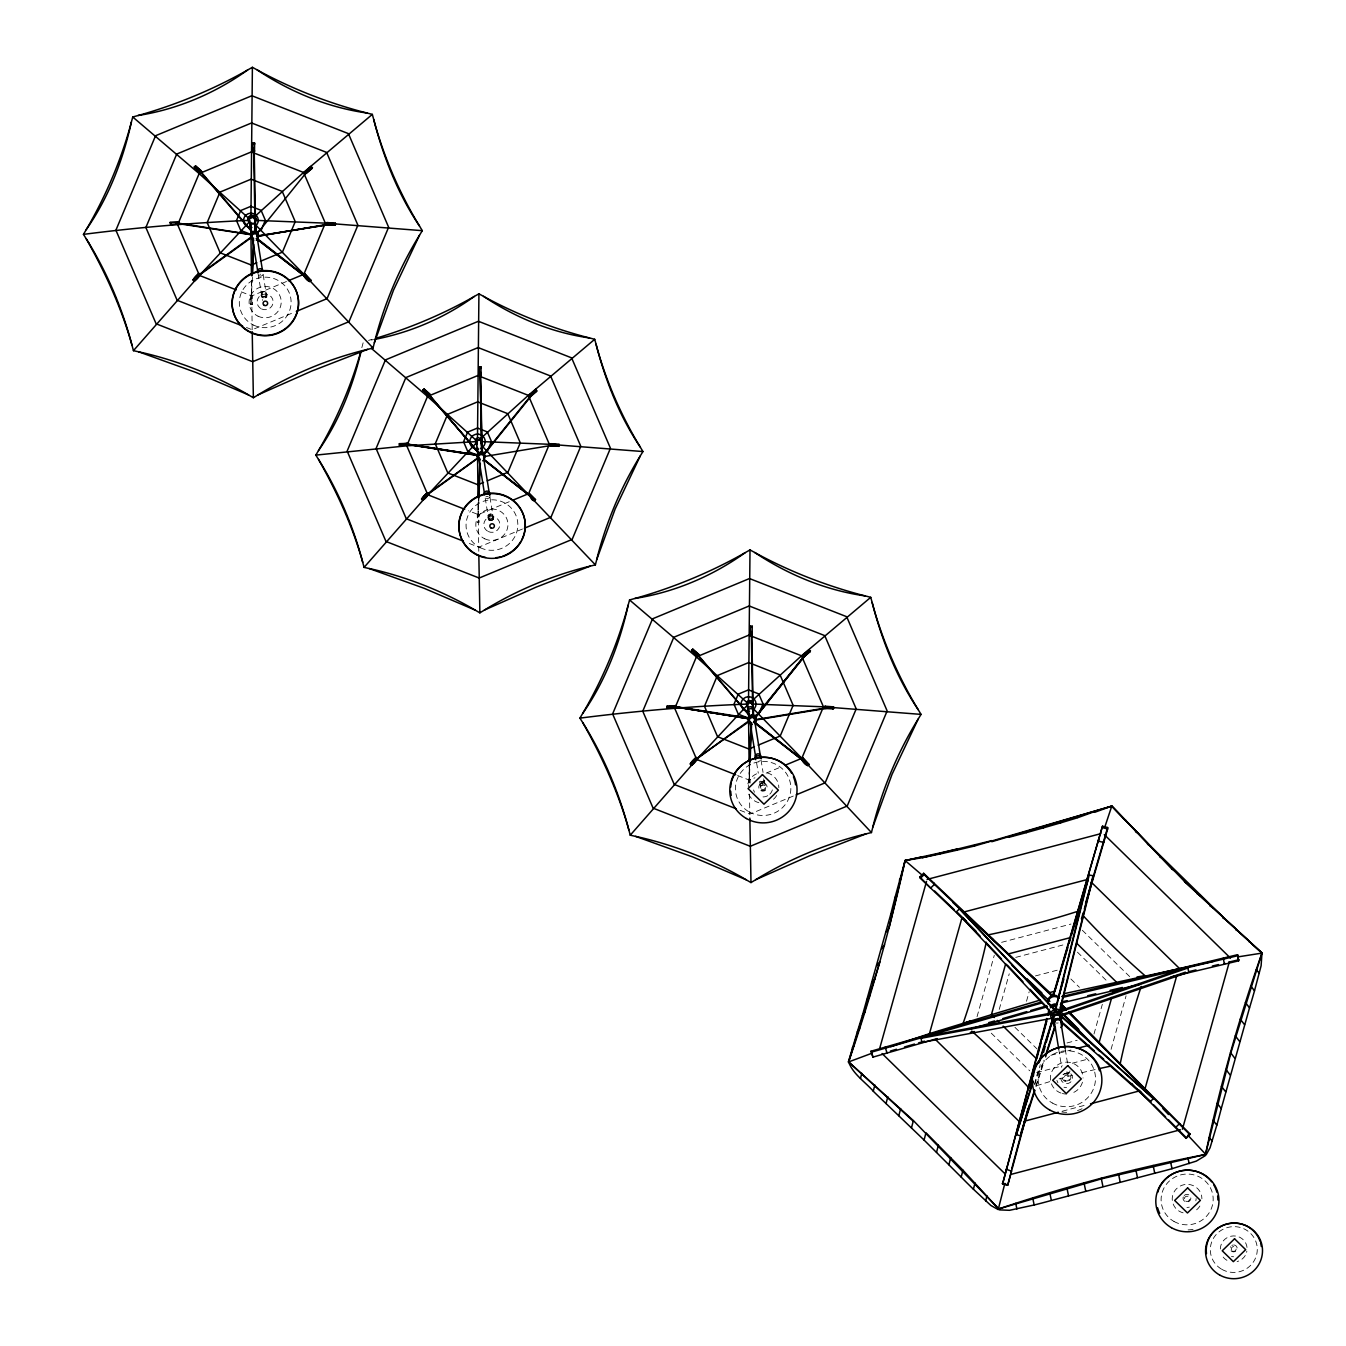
<?xml version="1.0" encoding="UTF-8"?>
<svg xmlns="http://www.w3.org/2000/svg" width="1346" height="1346" viewBox="0 0 1346 1346"><rect width="100%" height="100%" fill="white"/><g stroke="black" fill="none" stroke-linecap="round" stroke-linejoin="round"><path stroke-width="0.75" stroke-dasharray="5 3.75" d="M252.442 277.326L251.147 298.762L251.938 277.326M478.94 498.676L477.712 517.285L478.453 498.676M749.47 763.434L749.217 782.177M748.746 782.935L749.486 764.208M749.251 782.935L749.974 763.434M361.838 347.655L363.403 341.817M1034.536 1084.136L1038.876 1068.051M1034.838 1084.691L1040.256 1064.602M977.045 1016.718L994.29 955.273M999.237 1009.433L1009.248 973.781M1026.493 1001.273L1029.185 991.733M1093.995 1034.014L1102.34 1004.301M1111.073 1049.342L1126.08 995.821M250.693 295.632L252.526 295.38L252.51 304.347L250.76 304.347L250.693 295.632L252.526 295.38M250.76 304.347L250.76 295.397M252.51 304.347L250.827 304.112M478.974 514.256L477.275 514.256L477.342 522.685L479.109 522.45L479.041 514.021M748.359 779.536L750.126 779.536L748.359 779.536L748.342 786.804M1035.764 1086.138L1043.924 1060.497M1036.184 1086.441L1044.328 1060.799M286.479 281.516L251.702 295.952L238.158 290.635M246.419 327.465L252.19 329.736L294.421 312.188M509.242 501.705L478.267 514.576L468.559 510.773M522.467 529.012L478.722 547.183L467.281 542.69M737.625 775.515L749.318 780.108L754.938 777.769M766.194 773.109L781.185 766.867M740.115 810.309L749.806 814.111L794.241 795.654M368.552 340.37L371.866 339.444M1001.592 942.335L1070.962 924.063M1015.725 957.393L1064.501 944.556M1035.427 975.934L1058.949 969.743M1067.025 1042.948L1077.187 1040.273M1050.805 1055.314L1070.928 1050.015M1036.622 1072.627L1062.398 1065.83M1072.308 1063.222L1088.157 1059.05M1062.331 1111.207L1086.474 1104.847M371.143 340.016L373.616 339.613M1082.319 930.254L1131.094 977.987M1077.439 952.16L1106.967 981.066M1070.878 978.979L1079.425 987.341M1014.934 1027.318L1037.093 1048.988M991.279 1033.173L1029.707 1070.777M1065.275 1049.358L1067.58 1063.609M1058.696 1048.955L1061.674 1067.294M761.045 760.053L763.047 772.402M764.377 780.63L765.386 786.804M756.62 762.913L758.286 773.21M759.615 781.437L760.625 787.612M493.477 516.258L493.662 517.402M489.961 497.297L493.965 521.996M485.216 498.087L488.884 520.734M487.858 517.201L488.06 518.361M266.71 293.865L266.895 295.026M263.193 274.904L266.861 297.55M258.112 273.642L262.453 300.41M261.107 294.808L261.292 295.969M749.52 794.106L749.806 814.111M478.789 551.305L478.082 500.662M252.19 329.736L251.483 277.411M749.116 763.519L749.318 780.108M750.126 779.536L750.159 783.052M1036.588 1085.751A696.673 682.59 -21.1 0 1 1051.562 1081.09M1059.083 1078.886A696.673 682.59 -21.1 0 1 1074.209 1074.731M1081.814 1072.762A696.673 682.59 -21.1 0 1 1095.139 1069.548M1069.969 1070.894A4.492 4.375 -9.2 0 1 1063.02 1074.36M1070.861 1073.805A5.922 5.771 -9.2 0 1 1068.152 1083.48A5.922 5.771 -9.2 0 1 1060.934 1076.413M1066.369 1072.139A5.922 5.771 -9.2 0 1 1068.808 1072.51M1058.208 1022.926A4.492 4.391 -9.2 0 1 1056.341 1023.027M1068.421 1072.291A3.247 3.163 -9.2 0 1 1063.761 1073.519M1082.47 1082.184A16.354 15.933 -9.2 0 1 1070.844 1093.474M1066.604 1094.029A16.354 15.933 -9.2 0 1 1062.381 1093.49M1061.018 1093.087A16.354 15.933 -9.2 0 1 1050.822 1074.461A16.354 15.933 -9.2 0 1 1068.69 1062.246A16.354 15.933 -9.2 0 1 1083.042 1078.045M1063.559 1074.428A4.324 4.206 -9.2 0 1 1070.659 1075.942A4.324 4.206 -9.2 0 1 1066.183 1081.595A4.324 4.206 -9.2 0 1 1062.852 1075.303M1082.066 1108.683A33.751 32.876 -9.2 0 1 1077.137 1110.686M1066.722 1112.318A33.751 32.876 -9.2 0 1 1061.439 1111.931M1066.587 1087.551A10.061 9.792 -9.2 0 1 1063.996 1087.232M1057.922 1082.672A10.061 9.792 -9.2 0 1 1056.93 1080.316M763.973 780.057A2.406 2.356 -9.2 0 1 760.305 781.168M764.41 780.444A2.843 2.776 -9.2 0 1 760.742 782.093M764.343 780.478A2.406 2.356 -9.2 0 1 760.103 782.379M763.384 778.947A2.406 2.356 -9.2 0 1 763.838 779.368M764.764 780.899A2.843 2.776 -9.2 0 1 759.733 782.413M760.17 760.675A2.877 2.793 -9.2 0 1 758.824 761.281M772.352 789.9A9.725 9.472 -9.2 0 1 769.811 794.157M767.792 795.671A9.725 9.472 -9.2 0 1 760.423 796.63M754.534 792.239A9.725 9.472 -9.2 0 1 753.592 789.951M776.676 795.469A15.816 15.395 -9.2 0 1 770.854 801.122M758.858 802.704A15.816 15.395 -9.2 0 1 747.753 791.818M747.804 783.843A15.816 15.395 -9.2 0 1 759.043 772.924M767.22 772.907A15.816 15.395 -9.2 0 1 778.846 787.763M490.129 496.018A2.877 2.793 -9.2 0 1 485.603 498.054M488.161 496.422A2.877 2.793 -9.2 0 1 485.956 496.506M262.436 297.752A2.843 2.776 -9.2 0 1 261.932 293.697A2.843 2.776 -9.2 0 1 266.121 293.546A2.843 2.776 -9.2 0 1 265.902 297.617M263.278 297.92A2.406 2.356 -9.2 0 1 262.167 294.37A2.406 2.356 -9.2 0 1 265.986 294.219A2.406 2.356 -9.2 0 1 265.128 297.853M263.193 274.332A2.877 2.793 -9.2 0 1 257.894 274.55M260.67 274.248A2.877 2.793 -9.2 0 1 259.929 274.281M1184.194 1195.5A3.92 3.819 -9.2 0 1 1190.638 1196.897A3.92 3.819 -9.2 0 1 1186.583 1202.012A3.92 3.819 -9.2 0 1 1183.555 1196.308M1196.123 1198.512A9.136 8.9 -9.2 0 1 1195.803 1200.817M1189.309 1207.126A9.136 8.9 -9.2 0 1 1186.936 1207.429M1193.044 1229.335A30.655 29.848 -9.2 0 1 1187.071 1229.924M1199.858 1206.05A14.856 14.47 -9.2 0 1 1194.39 1211.35M1183.117 1212.83A14.856 14.47 -9.2 0 1 1172.45 1196.358A14.856 14.47 -9.2 0 1 1188.434 1184.413A14.856 14.47 -9.2 0 1 1201.894 1198.798M1220.334 1249.021A13.393 13.039 -9.2 0 1 1235.544 1236.032A13.393 13.039 -9.2 0 1 1246.632 1252.335M1245.269 1255.482A13.393 13.039 -9.2 0 1 1237.109 1261.589M1226.946 1260.31A13.393 13.039 -9.2 0 1 1222.084 1255.532M1233.643 1244.966A3.533 3.449 -9.2 0 1 1237.109 1249.004A3.533 3.449 -9.2 0 1 1232.398 1251.662A3.533 3.449 -9.2 0 1 1230.564 1246.699M1231.876 1245.437A3.533 3.449 -9.2 0 1 1232.734 1245.084M1233.626 1256.743A8.227 8.026 -9.2 0 1 1231.489 1256.474M1065.191 1080.586A2.978 2.911 -9.2 0 0 1069.683 1078.062A2.978 2.911 -9.2 0 0 1065.224 1075.555A2.978 2.911 -9.2 0 0 1065.191 1080.586M1052.32 1103.013A28.687 27.946 -9.2 0 0 1095.476 1078.684A28.687 27.946 -9.2 0 0 1052.622 1054.574A28.687 27.946 -9.2 0 0 1052.32 1103.013M761.6 789.126A2.406 2.356 -9.2 0 0 765.403 787.427A2.406 2.356 -9.2 0 0 762.004 785.088A2.406 2.356 -9.2 0 0 761.6 789.126M749.133 811.89A27.744 27.021 -9.2 0 0 790.859 788.386A27.744 27.021 -9.2 0 0 749.419 765.066A27.744 27.021 -9.2 0 0 749.133 811.89M760.81 790.657A4.173 4.072 -9.2 0 0 767.102 787.124A4.173 4.072 -9.2 0 0 760.86 783.608A4.173 4.072 -9.2 0 0 760.81 790.657M761.584 790.22A2.877 2.81 -9.2 0 0 765.908 787.78A2.877 2.81 -9.2 0 0 761.6 785.357A2.877 2.81 -9.2 0 0 761.584 790.22M489.221 518.412A2.406 2.356 -9.2 0 0 493.023 516.713A2.406 2.356 -9.2 0 0 489.641 514.357A2.406 2.356 -9.2 0 0 489.221 518.412M489.019 518.984A2.843 2.776 -9.2 0 0 493.494 516.982A2.843 2.776 -9.2 0 0 489.507 514.206A2.843 2.776 -9.2 0 0 489.019 518.984M489.204 520.145A2.843 2.776 -9.2 0 0 493.679 518.126A2.843 2.776 -9.2 0 0 489.692 515.367A2.843 2.776 -9.2 0 0 489.204 520.145M489.49 520.027A2.406 2.356 -9.2 0 0 493.292 518.328A2.406 2.356 -9.2 0 0 489.91 515.972A2.406 2.356 -9.2 0 0 489.49 520.027M480.455 547.788A25.927 25.254 -9.2 0 0 517.789 523.224A25.927 25.254 -9.2 0 0 477.578 504.144A25.927 25.254 -9.2 0 0 480.455 547.788M484.762 538.821A16.068 15.647 -9.2 0 0 507.913 523.594A16.068 15.647 -9.2 0 0 482.978 511.749A16.068 15.647 -9.2 0 0 484.762 538.821M488.295 531.569A8.042 7.824 -9.2 0 0 499.871 523.964A8.042 7.824 -9.2 0 0 487.403 518.042A8.042 7.824 -9.2 0 0 488.295 531.569M253.721 325.16A25.927 25.254 -9.2 0 0 291.056 300.612A25.927 25.254 -9.2 0 0 250.844 281.516A25.927 25.254 -9.2 0 0 253.721 325.16M261.561 308.957A8.042 7.824 -9.2 0 0 273.137 301.336A8.042 7.824 -9.2 0 0 260.67 295.43A8.042 7.824 -9.2 0 0 261.561 308.957M258.028 316.192A16.068 15.647 -9.2 0 0 281.179 300.966A16.068 15.647 -9.2 0 0 256.245 289.138A16.068 15.647 -9.2 0 0 258.028 316.192M262.47 296.019A2.406 2.356 -9.2 0 0 266.272 294.32A2.406 2.356 -9.2 0 0 262.874 291.964A2.406 2.356 -9.2 0 0 262.47 296.019M262.251 296.608A2.843 2.776 -9.2 0 0 266.744 294.589A2.843 2.776 -9.2 0 0 262.739 291.813A2.843 2.776 -9.2 0 0 262.251 296.608M1185.675 1201.103A2.709 2.642 -9.2 0 0 1189.746 1198.815A2.709 2.642 -9.2 0 0 1185.708 1196.544A2.709 2.642 -9.2 0 0 1185.675 1201.103M1173.998 1221.461A26.062 25.372 -9.2 0 0 1213.183 1199.387A26.062 25.372 -9.2 0 0 1174.25 1177.481A26.062 25.372 -9.2 0 0 1173.998 1221.461M1232.482 1251.04A2.44 2.372 -9.2 0 0 1236.15 1248.97A2.44 2.372 -9.2 0 0 1232.499 1246.901A2.44 2.372 -9.2 0 0 1232.482 1251.04M1221.949 1269.396A23.505 22.882 -9.2 0 0 1257.282 1249.475A23.505 22.882 -9.2 0 0 1222.185 1229.722A23.505 22.882 -9.2 0 0 1221.949 1269.396"/><path stroke-width="1.5" d="M170 222.494L170.723 224.614L178.867 223.924L178.867 222.208L170 222.494L178.867 222.208M170.723 224.614L170.74 222.898M175.586 223.217L251.887 234.86M178.143 221.804L178.867 223.924M326.405 224.664L327.011 222.544L335.373 223.184L335.356 224.9L326.405 224.664L335.356 224.9M326.994 224.244L327.011 222.544M329.131 223.756L329.736 224.429L257.271 235.937M334.75 225.32L335.373 223.184M399.375 445.307L399.375 443.658L407.939 443.389L407.939 445.038L399.375 445.307L405.264 444.803M400.082 445.694L399.375 443.658M407.232 442.985L407.939 445.038M477.88 455.772L478.436 455.116L404.759 443.877L477.88 455.301M484.224 457.287L483.618 456.647L553.593 445.055M550.363 445.745L550.951 443.692L559.027 444.331L559.011 445.98L550.363 445.745L559.011 445.98M550.951 445.358L550.951 443.692M558.439 446.384L559.027 444.331M667.044 707.878L667.061 706.162L675.995 705.876L675.978 707.592L667.044 707.878L673.202 707.357M667.784 708.299L667.061 706.162M675.255 705.455L675.978 707.592M754.904 720.194L827.874 708.114M755.527 720.379L755.527 719.874A3.5 3.415 -9.2 0 0 755.594 718.209M824.509 708.349L825.115 706.213L833.527 706.869L833.527 708.585L824.509 708.349L833.527 708.585M825.115 707.929L825.115 706.213M832.922 709.005L833.527 706.869M88.987 243.222A370.167 324.638 -88.9 0 1 130.68 340.252L133.439 350.667L143.921 352.989A370.167 349.842 41.5 0 1 243.996 392.275L253.368 397.743L262.672 392.073A370.167 354.621 -32.9 0 1 362.495 350.599L373.027 348.042L375.669 337.577A370.167 336.18 87.4 0 1 416.772 239.655L422.308 230.671L416.722 221.434A370.167 305.29 47.5 0 1 375.029 124.404L372.337 114.376L361.788 111.684A370.167 280.086 13.5 0 1 261.713 72.398L252.392 67.3L250.911 218.389M360.812 351.542A357.363 283.602 -52.3 0 1 321.105 446.098L315.839 455.116L321.156 463.68A357.363 313.416 -88.9 0 1 361.418 557.345L364.076 567.389L374.188 569.644A357.363 337.745 41.5 0 1 470.814 607.568L479.866 612.851L488.834 607.366A357.363 342.372 -32.9 0 1 585.224 567.339L595.386 564.866L597.927 554.754A357.363 324.554 87.4 0 1 637.617 460.214L642.951 451.549L637.567 442.632A357.363 294.74 47.5 0 1 597.321 348.967L594.713 339.293L584.534 336.668A357.363 270.395 13.5 0 1 487.925 298.745L478.924 293.832L477.494 437.753M750.008 549.925L740.586 555.259A372.64 277.141 -19.1 0 1 640.09 597.001L629.558 599.963L626.832 610.108A372.64 295.716 -52.3 0 1 585.46 708.703L579.941 718.125L585.51 727.042A372.64 326.809 -88.9 0 1 627.472 824.711L630.248 835.193L640.797 837.532A372.64 352.181 41.5 0 1 741.545 877.07L750.984 882.589L760.339 876.869A372.64 356.993 -32.9 0 1 860.851 835.126L871.451 832.551L874.092 822.019A372.64 338.418 87.4 0 1 915.482 723.425L921.051 714.39L915.431 705.102A372.64 307.342 47.5 0 1 873.47 607.416L870.744 597.321L860.128 594.596A372.64 281.953 13.5 0 1 759.396 555.057L750.008 549.925L748.511 702.023M254.596 143.046L254.512 151.475L252.745 151.492L252.846 143.063L254.596 143.046L254.663 144.106L252.913 144.123L252.846 143.063M481.06 366.953L480.959 375.097L479.26 375.097L479.361 366.97L481.06 366.953L481.111 367.98L479.412 367.98L479.361 366.97M479.26 375.097L479.412 367.98M752.229 626.193L752.128 634.673L750.361 634.673L750.462 626.193L752.229 626.193L752.296 627.253L750.53 627.253L750.462 626.193M252.039 276.014L253.502 238.04M252.627 273.945L253.755 244.232M478.419 497.953L479.815 462.788M478.907 497.953L480.337 463.529M749.537 761.365L751.034 723.879M749.571 762.122L751.135 722.566M750.075 762.122L751.64 722.566M253.671 148.397L255.151 232.774M480.118 372.506L482.07 453.568L480.64 372.119M481.582 453.568L480.152 372.119M751.287 631.56L752.818 716.106M1034.923 1090.395L1020.504 1135.772L1016.348 1134.695L1032.87 1081.124M871.468 1053.413L848.35 1062.028L857.503 1031.238A271.084 19.164 -71.6 0 1 862.382 1015.523L890.631 914.775A271.084 22.764 -75.2 0 1 894.804 898.304L905.101 860.531L922.414 857.671L991.935 840.594M939.794 854.037L939.945 852.977L957.326 848.973L957.157 850.117A271.084 14.52 -13 0 1 940.501 853.869L922.414 857.671M957.157 850.117L974.487 846.011L974.655 844.817M974.487 846.011L1111.779 806.103L1138.901 834.015A271.084 12.164 45.8 0 1 1150.729 846.281L1225.853 919.806A271.084 8.968 42.2 0 1 1238.051 931.045L1262.094 953.086L1238.32 956.821M991.766 841.721L1111.779 806.103L1172.282 869.348M1009.029 837.262L1026.241 832.652L1026.426 831.424M1026.241 832.652L1043.419 827.857L1043.587 826.663M1043.419 827.857L1060.547 822.894L1060.715 821.75M1060.547 822.894A271.084 14.133 -16.7 0 0 1076.935 817.947L1077.776 816.686M1077.624 817.729L1094.803 811.503M1094.685 812.311L1111.779 806.103L1184.732 881.664L1261.959 953.086C1238.64 1019.275 1219.611 1086.996 1205.242 1155.692L1196.325 1161.11L1171.306 1168.9A271.084 106.233 -13.3 0 1 1154.75 1173.241L1051.361 1200.464A271.084 105.846 -17.3 0 1 1034.872 1204.821L1009.517 1210.306L999.439 1209.886L962.962 1170.179L925.964 1132.76L924.079 1140.079L961.179 1177.077A271.084 79.549 49.6 0 0 972.906 1188.754L990.892 1205.478L998.21 1209.566L1004.856 1183.37M131.37 122.133C122.957 160.224 108.656 197.492 86.245 229.611M628.178 605.128C619.715 643.472 605.296 681.009 582.751 713.33M886.24 931.785L889.033 928.05L905.101 860.531L939.945 852.977M922.532 856.864L905.101 860.531C890.143 928.673 871.198 995.922 848.603 1061.927C852.994 1074.209 865.444 1082.083 873.773 1091.741A271.084 82.745 45.9 0 0 886.055 1103.569L924.079 1140.079M877.121 965.486L879.948 961.683L848.603 1061.927L913.379 1120.579L998.782 1208.893L1101.365 1178.877L1205.461 1154.464L1230.816 1053.026L1261.959 953.086L1184.463 881.495L1187.895 883.649M1029.572 1086.39L1030.464 1082.756M1261.959 953.086L1261.118 965.738L1254.304 991.531A271.084 72.549 -75.7 0 1 1249.525 1007.851L1221.259 1108.599A271.084 68.949 -79.5 0 1 1217.02 1124.482L1210.054 1147.768L1206.151 1154.818L1187.828 1135.183M360.896 352.181C352.501 386.992 339.142 421.062 318.514 450.523M1054.961 1011.014L1088.275 877.054M1089.301 874.664L1055.483 1010.644L1059.639 1011.721L1093.457 875.741L1088.779 875.035M1060.126 1008.019L1092.935 876.111M1175.866 1127.208L1179.651 1123.54M1131.599 1083.496L1186.078 1138.346L1190.032 1133.988L1069.38 1012.529M1186.078 1138.346L1190.032 1133.988M860.498 1078.398L861.793 1073.351M873.251 1091.219L874.866 1084.943M886.055 1103.569L887.822 1096.67M898.808 1115.733L900.659 1108.549M911.494 1127.881L913.379 1120.579M936.53 1152.395L938.414 1145.093M948.896 1164.761L950.747 1157.56M961.179 1177.077L962.962 1170.179M973.41 1189.241L975.026 1182.949M985.659 1200.901L986.971 1195.854M1223.312 958.1L1224.372 964.224L1224.658 963.113M1171.188 976.893L1238.64 960.842L1237.58 954.701L1061.725 996.578M1238.64 960.842L1237.58 954.701M1029.976 1084.741L1031.524 1078.802M1034.132 1068.909L1035.68 1062.987M1040.946 1043.116L1036.723 1059.016L1003.107 1026.123M1042.006 1039.146L1046.751 1021.244M252.392 67.3L243.054 72.6A370.167 275.307 -19.1 0 1 143.214 114.073L132.749 117.001L130.04 127.079A370.167 293.748 -52.3 0 1 88.937 225.018L83.469 234.372L88.987 243.222M1029.404 1104.797L1007.683 1185.321L1002.568 1183.992L1046.767 1018.485M1047.861 1014.463L1048.938 1010.442M1002.568 1183.992L1047.053 1019.057M1048.147 1015.035L1049.224 1011.014M1007.683 1185.321L1011.519 1171.121L1006.101 1169.237M1011.771 1168.564L1028.041 1108.263M1043.503 1052.538L1045.135 1046.515M1046.212 1042.494L1052.723 1018.367M879.645 1048.568L926.536 881.411M890.716 1046.683L929.463 1033.644L961.885 918.073M1005.714 963.702L991.413 1014.682L929.463 1033.644M1106.244 1049.93L1099.093 1042.595L1111.746 997.504M1112.839 993.584L1113.95 989.663M1153.169 1098.319L1144.823 1089.486L1176.69 975.917M1182.411 1129.244L1229.302 962.087M1053.38 994.475L1102.492 826.192L1107.623 827.521L1107.657 828.985L1084.354 908.819M1053.413 995.922L1102.492 826.192M1085.499 903.334L1107.623 827.521M1058.545 997.251L1063.828 979.165M1081.427 918.864L1083.177 912.824M1067.866 947.433L1054.877 991.194L1049.661 992.574L952.934 902.56M1069.061 943.445L1070.827 937.489L1008.457 953.91M1071.433 935.47L1078.651 911.377M1079.862 907.372L1084.068 893.307M1086.474 885.281L1088.291 879.258L963.551 912.1M1038.506 1063.357L1052.925 1017.997M1016.348 1134.695L1033.274 1081.427M1039.549 1061.691L1053.346 1018.299M1020.722 1133.483L1034.519 1090.092M1046.431 1052.606L1054.574 1026.964M1045.59 1056.862L1054.978 1027.267M374.373 342.708L393.469 290.231L419.498 235.247M596.682 559.717L615.122 509.057L640.242 455.958M872.797 827.184L892.028 774.354L918.224 719M1076.615 917.854L1078.853 910.973A696.673 552.23 -13.1 0 1 987.914 934.932L993.466 939.76M1104.713 827.353L1111.779 806.103M304.886 172.221L311.263 166.315L312.087 168.401L306.114 173.432L304.886 172.221L311.263 166.315M306.114 173.432L312.508 167.527M529.601 395.118L535.758 389.415L536.549 391.434L530.795 396.279L529.601 395.118L535.758 389.415M530.795 396.279L536.953 390.592M802.839 655.552L809.266 649.613L810.107 651.7L804.084 656.764L802.839 655.552L809.266 649.613M804.084 656.764L810.511 650.825M197.088 276.132L251.904 236.526M197.441 276.485L252.257 236.879M425.521 495.446L478.082 457.775M425.858 495.782L478.789 457.539M694.687 760.507L749.52 720.295M899.38 880.065L901.349 877.441M894.972 897.597L897.412 894.316M890.631 914.775L893.307 911.192M881.748 948.661L884.574 944.875M872.326 982.244L875.152 978.458M867.396 998.951L870.189 995.216M862.382 1015.523L865.041 1011.94M857.301 1031.911L859.724 1028.63M852.287 1047.928L854.256 1045.304M256.884 233.918L307.881 170.673M483.264 454.696L532.494 393.621M483.601 455.015L532.831 393.957M754.534 717.67L805.867 653.988L755.342 717.788M754.887 718.007L806.22 654.341M133.439 350.667L199.444 275.425L249.464 221.838M364.076 567.389L427.792 494.773L477.494 441.623M630.248 835.193L696.69 759.447L747.064 705.489M192.865 279.867L198.619 273.49L200.386 274.651C193.656 285.1 189.231 280.725 199.158 273.44M194.093 281.078L200.386 274.651M421.449 499.046L427.002 492.888L428.718 494.016C422.223 504.094 417.933 499.888 427.523 492.855M422.627 500.224L428.718 494.016M690.077 763.922L695.865 757.512L697.649 758.673C690.885 769.189 686.41 764.797 696.404 757.462M691.306 765.134L695.949 760.002M255.286 216.083L303.557 172.456L372.337 114.376M480.303 438.846L528.322 395.354L594.713 339.293M749.991 702.595L801.509 655.788L870.744 597.321M194.329 167.039L195.574 165.827L201.261 170.824L200.554 172.911L194.329 167.039L200.554 172.911M194.867 167.897L195.574 165.827M198.872 170.151L253.082 233.161M200.016 172.036L201.261 170.824M303.473 275.19L305.121 274.012L311.027 280.355C307.544 285.689 297.012 264.455 309.782 281.583M303.876 275.223L305.121 274.012M256.161 238.579L306.097 277.343L305.996 276.401M309.378 281.533L311.027 280.355M422.863 390.104L424.074 388.944L429.559 393.772L428.869 395.774L422.863 390.104L428.869 395.774M423.384 390.946L424.074 388.944M427.254 393.133L479.58 453.955L427.591 392.796M428.348 394.95L429.559 393.772M528.238 494.52C529.247 490.095 530.93 504.313 535.523 499.517L529.432 493.359M530.677 495.715L530.761 496.607L484.072 459.524M533.941 500.645L535.523 499.517M691.558 650.337L692.803 649.109L698.54 654.139L697.817 656.242L691.558 650.337L697.817 656.242M692.096 651.212L692.803 649.109M696.118 653.483L750.698 716.896L696.488 653.13M697.278 655.367L698.54 654.139M801.425 759.194L803.091 758.034L809.03 764.41C805.531 769.777 794.914 748.393 807.768 765.638M801.829 759.245L803.091 758.034M803.966 760.44L804.067 761.382L753.71 721.406M807.364 765.588L809.03 764.41M975.917 931.096L920.361 878.299L919.856 876.969L923.642 873.302L1051.663 994.963M920.361 878.299L924.13 874.631L923.642 873.302M959.479 908.853L956.417 911.831L1052.101 1013.706L1055.163 1010.728L959.479 908.853L1056.004 1010.745M1061.304 1015.793L1153.387 1098.605L1150.325 1101.583L1060.951 1022.085M247.63 69.992C215.276 93.211 177.487 109.329 138.083 115.504M474.33 296.423C444.937 317.622 410.833 332.378 375.265 339.293M745.213 552.651C712.64 576.021 674.582 592.24 634.925 598.465M694.317 760.17L749.486 721.237M478.924 293.832L469.889 298.947A357.363 265.785 -19.1 0 1 375.534 338.384M258.112 394.849L311.7 371.092L367.66 349.354M484.425 610.058L536.179 587.125L590.204 566.128M755.745 879.678L809.72 855.753L866.05 833.864M256.06 232.336L261.158 230.233L265.347 220.239L261.09 210.329L250.878 206.325L240.698 210.548L236.492 220.542L240.749 230.452L250.962 234.456L251.45 275.358M256.817 262.773L251.332 265.061L220.155 252.812L207.183 222.595L219.987 192.108L251.079 179.186L282.239 191.418L295.228 221.636L282.424 252.139L260.468 261.259M288.414 280.708L303.86 274.298L325.328 223.133L303.557 172.456L251.281 151.93L199.141 173.6L177.655 224.748L199.444 275.425L236.223 289.878M296.339 311.397L327.061 298.627L357.901 225.186L326.624 152.418L251.584 122.957L176.713 154.067L145.873 227.508L177.134 300.276L242.566 325.951M482.457 453.165L487.37 451.129L491.425 441.471L487.319 431.915L477.46 428.045L467.617 432.133L463.579 441.774L467.685 451.331L477.544 455.217L478.032 496.674M483.517 482.406L477.897 484.745L447.797 472.934L435.263 443.759L447.629 414.316L477.645 401.848L507.745 413.659L520.279 442.834L507.913 472.278L487.269 480.859M513.112 500.106L528.608 493.662L549.336 444.281L528.322 395.354L477.847 375.534L427.506 396.447L406.778 445.829L427.792 494.773L464.673 509.242M524.368 528.221L551.002 517.167L580.782 446.249L550.598 376.005L478.133 347.571L405.853 377.587L376.089 448.487L406.273 518.748L463.478 541.193M753.693 716.072L758.824 713.952L763.047 703.891L758.757 693.913L748.477 689.875L738.231 694.149L734.007 704.21L738.281 714.171L748.561 718.209L749.083 761.449M754.45 746.71L748.931 749.015L717.553 736.699L704.48 706.263L717.368 675.557L748.679 662.569L780.057 674.884L793.13 705.304L780.226 736.01L758.135 745.179M784.937 765.319L801.812 758.303L823.432 706.818L801.509 655.788L748.881 635.127L696.387 656.932L674.767 708.433L695.882 757.562L697.649 758.673M796.176 794.847L825.165 782.8L856.207 708.871L824.745 635.615L749.184 605.969L673.808 637.264L642.765 711.21L674.245 784.449L736.245 808.795M970.735 1020.773L963.063 1023.532A696.673 590.457 -54.6 0 0 986.265 942.368M1060.328 1010.678L1186.28 967.454L1187.778 968.06L1188.871 972.115L1060.968 1016.011L1059.874 1011.956L1058.36 1011.351M1059.874 1011.956L1187.778 968.06M1061.422 1014.733L1185.389 972.182M998.782 1208.893C1066.369 1186.196 1135.452 1167.975 1205.461 1154.464M1040.408 1000.011L991.413 1014.682L994.341 1017.542M937.203 1038.574L872.931 1057.132L870.963 1051.243L1041.484 1002.013M870.963 1051.243L871.585 1052.135L1042.107 1002.888M890.48 1051.007L896.486 1049.274M904.512 1046.952L914.54 1044.059M918.544 1042.898L924.551 1041.165M988.704 1022.64L994.711 1020.907M1002.736 1018.586L1026.796 1011.637M1030.8 1010.476L1046.835 1005.849M971.274 1028.731L1047.457 1006.741M927.108 879.409L1100.776 833.679M1076.968 1048.433L1089.032 1045.253M1024.121 1121.285L1058.309 1112.267M1090.496 1103.804L1138.783 1091.084M1010.779 1174.452L1180.392 1129.782M1063.475 997.218L1237.294 955.828M1063.071 1001.575L1067.159 1000.6M1087.618 995.737L1095.795 993.785M1110.113 990.37L1122.396 987.459M1189.881 971.391L1196.022 969.928M1212.393 966.024L1218.517 964.56M1228.73 962.138L1238.926 959.715M1060.732 1003.191L1140.499 984.195M1064.619 993.55L1213.957 961.229M922.128 1037.009L1051.176 1013.084M970.331 1032.332L974.437 1031.558M257.271 236.425L329.736 223.941M329.736 224.429L257.894 236.122A3.483 3.382 -9.2 0 0 253.082 231.966M827.874 707.609L754.904 719.706M1137.017 976.977L1144.941 975.648A696.673 579.184 28.1 0 1 1084.035 916.626M83.469 234.372C138.335 227.339 193.605 222.679 248.859 220.408M315.839 455.116L406.778 445.829L475.508 441.656M579.941 718.125C635.867 711.025 692.197 706.112 748.527 704.042M400.082 444.045L407.939 443.389M667.801 706.566L675.995 705.876M255.05 220.34L325.328 223.133L422.308 230.671M481.481 441.589L549.336 444.281L642.951 451.549M752.666 704.008L823.432 706.818L921.051 714.39M479.21 374.087L480.909 374.07L480.959 375.097M326.405 222.948L334.767 223.604M550.379 444.096L558.439 444.735M824.509 706.616L832.922 707.273M366.97 113.014C327.684 107.495 290.063 91.848 257.153 69.891M589.531 337.947C551.608 332.63 515.282 317.521 483.517 296.339M865.343 595.942C825.805 590.389 787.915 574.641 754.786 552.533M175.586 222.729L251.332 234.557M405.297 443.709L478.436 455.116M405.297 444.18L478.419 455.587M673.236 706.213L749.486 718.108M673.236 706.7L749.486 718.613M1102.542 827.655L1107.657 828.985M1002.282 1183.437L1007.397 1184.766M138.773 351.844L195.742 372.371L248.589 394.967M369.225 568.534L424.226 588.337L475.256 610.159M635.615 836.371L692.971 857.032L746.172 879.779M696.69 759.447L735.673 774.758M1123.54 818.923L1125.912 820.421M1135.452 831.643L1138.396 833.494M1147.499 844.262L1150.729 846.281M1159.697 856.763L1163.062 858.883M1172.013 869.18L1175.428 871.333M1197.065 893.694L1200.464 895.847M1209.785 905.791L1213.15 907.911M1222.622 917.77L1225.853 919.806M1235.611 929.649L1238.556 931.499M1248.718 941.426L1251.073 942.907M257.675 238.898L306.451 276.99M257.322 239.235L306.097 277.343M484.51 460.096L531.098 496.27M483.736 459.861L530.761 496.607M754.147 722.011L804.42 761.028M753.794 722.348L804.067 761.382M132.749 117.001L199.141 173.6L249.464 218.994M371.277 348.278L427.506 396.447L476.08 440.277M629.558 599.963L696.387 656.932L747.047 702.629M905.101 860.531L922.397 875.354M196.112 166.685L201.799 171.682M424.579 389.785L430.081 394.614M693.341 649.983L699.079 655.014M848.603 1061.927L913.227 1121.151M1060.867 1016.314L1153.387 1098.605M1062.953 1022.943L1094.298 1050.839M1099.009 1055.028L1103.72 1059.218M1106.849 1061.994L1131.936 1084.321M1136.647 1088.493L1141.341 1092.683M924.13 874.631L1052.151 996.292M919.856 876.969L930.624 888.057L934.41 884.389L933.905 883.06M934.662 891.035L954.28 909.677M957.309 912.554L966.361 921.152M1026.746 978.542L1041.854 992.894M1012.142 965.519L1049.897 1001.39M255.303 224.614L303.86 274.298L373.027 348.042M481.733 445.694L595.386 564.866M752.936 708.282L801.812 758.303L871.451 832.551M1104.292 834.604L1230.446 958.066M1091.253 882.168L1178.928 967.959M808.862 650.488L810.107 651.7M310.859 167.19L312.087 168.401M535.371 390.256L536.549 391.434M803.259 654.678L804.504 655.889M305.29 171.346L306.535 172.557M529.988 394.277L531.182 395.438M1076.665 943.21L1116.137 981.823M997.251 1020.403L1000.179 1023.263M427.002 492.888L428.196 494.066M198.619 273.49L199.847 274.702M421.971 498.996L423.149 500.174M690.616 763.872L691.861 765.083M193.403 279.817L194.632 281.028M935.403 1039.465L1020.083 1122.345M882.084 1053.531L1005.226 1174.032M1062.028 1005.142L1066.436 1009.584M1060.396 1004.335L1066.268 1010.257M1069.212 1013.218L1189.864 1134.661M1064.131 1014.733L1078.836 1029.522M1139.12 1090.21L1150.88 1102.054M1153.825 1105.016L1165.586 1116.86M1168.513 1119.805L1186.247 1137.656M1062.499 1013.925L1099.245 1050.923M1061.573 1004.402L1065.897 1008.81M1068.791 1011.738L1099.093 1042.595M1109.104 1052.858L1144.823 1089.486M1162.927 1108.633L1168.496 1114.522M962.962 917.922L980.107 936.16M985.81 942.25L1001.525 958.975M1007.245 965.048L1022.943 981.772M1030.094 989.377L1047.222 1007.632M802.687 757.983L808.626 764.377M528.625 494.571L534.328 500.695M304.718 273.961L310.623 280.321M1115.01 1058.78L1120.074 1064.265A696.673 644.364 74.8 0 1 1141.206 986.483M427.624 393.352L479.58 453.955M199.225 169.815L253.048 232.589M1256.272 969.473L1259.284 973.394M1250.754 985.962L1254.506 990.824M1245.42 1002.501L1249.525 1007.851M1240.255 1019.124L1244.545 1024.693M1235.275 1035.814L1239.632 1041.467M1230.48 1052.572L1234.837 1058.242M1225.853 1069.397L1230.21 1075.067M1221.411 1086.289L1225.701 1091.875M1217.154 1103.249L1221.259 1108.599M1213.066 1120.259L1216.818 1125.138M1209.179 1137.336L1212.191 1141.257M885.13 1047.154L887.081 1053.043L886.476 1052.168M918.191 709.662C896.386 677.173 881.882 640.225 872.141 602.47M640.208 447.007C619.295 415.864 605.397 380.43 596.042 344.206M419.464 225.977C397.793 193.706 383.391 156.994 373.717 119.491M582.784 722.667C601.948 756.57 618.336 792.272 628.834 829.843M318.548 459.474C336.921 491.997 352.635 526.236 362.713 562.275M86.279 238.881C105.308 272.565 121.594 308.032 132.026 345.367M871.585 1052.135L872.931 1057.132M1187.98 1157.947L1189.157 1163.634M1170.532 1161.615L1172.013 1168.698M1153.135 1165.468L1154.75 1173.241M1135.788 1169.523L1137.471 1177.632M1118.476 1173.779L1120.192 1182.007M1101.23 1178.221L1102.929 1186.465M1084.018 1182.848L1085.717 1191.075M1066.856 1187.677L1068.539 1195.786M1049.745 1192.691L1051.361 1200.464M1032.702 1197.906L1034.165 1205.007M1015.708 1203.307L1016.886 1208.994M1059.336 1012.68L1065.14 1048.618M1053.094 1014.329L1058.696 1048.955M753.037 710.654L760.709 758M747.282 705.27L749.285 717.62M749.958 721.742L755.628 756.738M480.959 441.707L482.962 454.056M489.624 495.227L483.635 458.178A3.365 3.264 -9.2 0 0 482.76 453.467A3.365 3.264 -9.2 0 0 478.032 454.898A3.365 3.264 -9.2 0 0 479.866 459.356M484.543 493.982L476.215 442.514A2.877 2.793 -9.2 0 0 477.325 443.238M255.202 225.505L256.194 231.68M256.867 235.786L262.537 270.782M249.447 220.121L257.776 271.589M752.128 634.673L752.078 633.613L750.311 633.613L750.361 634.673M254.512 151.475L254.444 150.416L252.695 150.432L252.745 151.492M1103.686 841.031L1103.72 842.478L1098.588 841.149L1098.555 839.702M750.984 882.589L749.857 818.132M479.866 612.851L478.84 555.41M253.368 397.743L252.224 331.722M751.791 631.56L753.289 716.509M254.175 148.397L255.656 232.774M748.544 710.116L748.561 718.209M477.51 447.444L477.544 455.217M250.928 222.41L250.962 234.456M971.745 1031.12A696.673 655.637 75.8 0 1 1029.135 1088.207M1098.975 1068.674A696.673 682.59 -21.1 0 1 1110.467 1066.183M1053.245 1018.501A4.088 3.988 -9.2 0 1 1056.509 1012.327A4.088 3.988 -9.2 0 1 1060.328 1018.114M1054.608 1022.388A4.492 4.391 -9.2 0 1 1053.228 1016.449A4.492 4.391 -9.2 0 1 1059.285 1014.85A4.492 4.391 -9.2 0 1 1061.069 1020.672M1055.028 1021.765A3.735 3.634 -9.2 0 1 1053.884 1016.836A3.735 3.634 -9.2 0 1 1058.915 1015.507A3.735 3.634 -9.2 0 1 1060.396 1020.335M1054.759 1021.631A4.088 3.988 -9.2 0 1 1053.565 1020.453M1052.976 1018.905A4.088 3.988 -9.2 0 1 1056.829 1014.295A4.088 3.988 -9.2 0 1 1061.102 1018.468M1054.524 1024.34A3.735 3.634 -9.2 0 1 1055.987 1019.107A3.735 3.634 -9.2 0 1 1061.17 1021.042A4.492 4.375 -9.2 0 1 1060.749 1027.536M1053.968 1025.215A4.492 4.375 -9.2 0 1 1057.535 1018.451A4.492 4.375 -9.2 0 1 1061.725 1024.794M1055.483 1027.822A4.492 4.375 -9.2 0 1 1054.49 1021.395A4.492 4.375 -9.2 0 1 1061.136 1021.042M1033.392 1076.06A33.751 32.876 -9.2 0 1 1064.467 1046.633A33.751 32.876 -9.2 0 1 1099.547 1070.827M1050.974 994.845A7.201 7.016 -9.2 0 1 1053.868 994.088M1048.012 1003.864A6.562 6.394 -9.2 0 1 1059.151 998.328M1047.457 1000.515A7.201 7.016 -9.2 0 1 1057.014 995.754M1048.669 1012.007A7.201 7.016 -9.2 0 1 1048.837 1009.079M1050.217 1006.488A7.201 7.016 -9.2 0 1 1055.449 1003.88M1060.917 1005.916A7.201 7.016 -9.2 0 1 1062.532 1008.356M1048.887 1013.302A7.201 7.016 -9.2 0 1 1049.056 1010.392M1050.435 1007.784A7.201 7.016 -9.2 0 1 1055.668 1005.176M1061.119 1007.212A7.201 7.016 -9.2 0 1 1062.734 1009.668M1049.594 1013.656A6.562 6.394 -9.2 0 1 1049.762 1011.014M1053.144 1006.959A6.562 6.394 -9.2 0 1 1055.769 1006.27M1060.732 1008.12A6.562 6.394 -9.2 0 1 1062.213 1010.341M1051.377 1014.749A4.98 4.846 -9.2 0 1 1051.512 1012.73M1054.069 1009.651A4.98 4.846 -9.2 0 1 1056.072 1009.13M1059.857 1010.526A4.98 4.846 -9.2 0 1 1060.968 1012.226M1062.297 1014.783A5.922 5.771 -9.2 0 1 1061.641 1017.105M1053.733 1009.365A5.922 5.771 -9.2 0 1 1056.105 1008.726M1053.195 1019.746A5.922 5.771 -9.2 0 1 1051.394 1011.923A5.922 5.771 -9.2 0 1 1059.352 1009.837A5.922 5.771 -9.2 0 1 1061.708 1017.509M749.049 713.666A2.877 2.793 -9.2 0 1 748.393 709.779A2.877 2.793 -9.2 0 1 752.397 709.09A2.877 2.793 -9.2 0 1 753.053 712.993M753.02 708.333A2.877 2.793 -9.2 0 1 753.104 710.469M748.746 711.782A2.877 2.793 -9.2 0 1 748.326 707.609A2.877 2.793 -9.2 0 1 752.633 707.71M747.501 707.054A2.877 2.793 -9.2 0 1 748.898 702.595A2.877 2.793 -9.2 0 1 752.582 705.506M747.753 705.657A2.877 2.793 -9.2 0 1 748.241 700.845A2.877 2.793 -9.2 0 1 752.279 703.638M747.804 706.381A2.406 2.356 -9.2 0 1 748.679 702.747A2.406 2.356 -9.2 0 1 752.044 704.48M755.745 759.699A2.877 2.793 -9.2 0 1 757.882 755.762A2.877 2.793 -9.2 0 1 761.213 758.774M755.829 758.437A2.877 2.793 -9.2 0 1 756.048 754.652A2.877 2.793 -9.2 0 1 759.918 754.5A2.877 2.793 -9.2 0 1 760.372 758.252M749.52 711.294A7.521 7.319 -9.2 0 1 741.192 702.545A7.521 7.319 -9.2 0 1 752.532 697.834A7.521 7.319 -9.2 0 1 753.104 709.813M752.145 724.333A3.5 3.415 -9.2 0 1 749.217 719.757A3.5 3.415 -9.2 0 1 754.534 718.141A3.5 3.415 -9.2 0 1 754.702 723.559M750.193 722.129A3.5 3.415 -9.2 0 1 749.571 717.132A3.5 3.415 -9.2 0 1 754.736 716.93A3.5 3.415 -9.2 0 1 754.45 721.961M749.958 722.449A3.903 3.802 -9.2 0 1 749.268 716.88A3.903 3.802 -9.2 0 1 755.022 716.661A3.903 3.802 -9.2 0 1 754.702 722.264M755.695 717.182A3.903 3.802 -9.2 0 1 754.618 721.708M750.765 722.365A3.903 3.802 -9.2 0 1 748.965 716.594A3.903 3.802 -9.2 0 1 755.156 716.358M754.988 720.749A3.5 3.415 -9.2 0 1 754.349 721.406M750.109 721.574A3.5 3.415 -9.2 0 1 749.436 720.968M748.948 720.211A3.5 3.415 -9.2 0 1 748.864 717.603M749.301 716.829A3.5 3.415 -9.2 0 1 751.573 715.433M753.373 715.584A3.5 3.415 -9.2 0 1 754.837 716.61M731.215 795.385A32.641 31.782 -9.2 0 1 730.693 791.229M730.71 787.09A32.641 31.782 -9.2 0 1 731.299 782.951M731.787 780.932A32.641 31.782 -9.2 0 1 759.178 757.562A32.641 31.782 -9.2 0 1 791.583 773.109M793.45 776.844A32.641 31.782 -9.2 0 1 795.604 784.853M478.537 449.093A7.739 7.538 -9.2 0 1 470.107 439.435A7.739 7.538 -9.2 0 1 482.709 436.003A7.739 7.538 -9.2 0 1 480.488 448.571M481.548 439.233A4.509 4.391 -9.2 0 1 481.548 442.582M480.118 460.904A3.365 3.264 -9.2 0 1 478.57 455.941A3.365 3.264 -9.2 0 1 483.904 455.739A3.365 3.264 -9.2 0 1 482.692 460.803M479.731 459.709A3.735 3.651 -9.2 0 1 477.679 454.729A3.735 3.651 -9.2 0 1 482.962 453.131A3.735 3.651 -9.2 0 1 484.089 458.397M479.647 459.188A3.735 3.651 -9.2 0 1 477.594 454.208A3.735 3.651 -9.2 0 1 482.878 452.609A3.735 3.651 -9.2 0 1 484.005 457.859M478.368 457.859A3.365 3.264 -9.2 0 1 478.621 453.451A3.365 3.264 -9.2 0 1 483.147 453.265A3.365 3.264 -9.2 0 1 483.702 457.657M479.782 458.835A3.365 3.264 -9.2 0 1 479.008 458.431M476.972 444.786A2.877 2.793 -9.2 0 1 476.181 441.084A2.877 2.793 -9.2 0 1 479.883 439.974A2.877 2.793 -9.2 0 1 481.33 443.457M475.727 441.791A2.877 2.793 -9.2 0 1 477.88 437.871A2.877 2.793 -9.2 0 1 481.195 440.865M477.174 444.029A2.406 2.356 -9.2 0 1 477.594 439.974A2.406 2.356 -9.2 0 1 480.976 442.329M484.594 494.79A2.877 2.793 -9.2 0 1 489.894 494.588M484.139 494.352A2.877 2.793 -9.2 0 1 487.252 491.088A2.877 2.793 -9.2 0 1 489.658 494.84M485.502 557.395A33.229 32.371 -9.2 0 1 460.164 516.729A33.229 32.371 -9.2 0 1 504.111 495.311A33.229 32.371 -9.2 0 1 521.794 539.712M520.986 541.21A33.229 32.371 -9.2 0 1 502.664 556.184M501.015 556.689A33.229 32.371 -9.2 0 1 495.883 557.715M251.904 227.508A7.369 7.184 -9.2 0 1 243.727 218.91A7.369 7.184 -9.2 0 1 254.865 214.283A7.369 7.184 -9.2 0 1 255.42 226.044M250.693 223.369A3.87 3.769 -9.2 0 1 248.556 218.22A3.87 3.769 -9.2 0 1 254.024 216.555A3.87 3.769 -9.2 0 1 255.202 222.006M249.666 222.157A3.87 3.769 -9.2 0 1 248.774 216.891A3.87 3.769 -9.2 0 1 254.192 215.983A3.87 3.769 -9.2 0 1 255.084 221.249M253.637 240.345A3.483 3.382 -9.2 0 1 252.039 235.214A3.483 3.382 -9.2 0 1 257.54 234.995A3.483 3.382 -9.2 0 1 256.295 240.244M252.577 238.343A3.483 3.382 -9.2 0 1 251.618 233.868A3.483 3.382 -9.2 0 1 256.11 232.505A3.483 3.382 -9.2 0 1 257.86 236.745M252.341 238.663A3.87 3.769 -9.2 0 1 251.45 233.396A3.87 3.769 -9.2 0 1 256.867 232.488A3.87 3.769 -9.2 0 1 257.759 237.754M252.257 238.124A3.87 3.769 -9.2 0 1 251.366 232.858A3.87 3.769 -9.2 0 1 256.766 231.949A3.87 3.769 -9.2 0 1 257.658 237.216M251.82 237.199A3.483 3.382 -9.2 0 1 251.349 236.459M251.265 233.868A3.483 3.382 -9.2 0 1 252.308 232.437M251.13 229.51A3.197 3.113 -9.2 0 1 250.575 224.95A3.197 3.113 -9.2 0 1 255.286 224.765A3.197 3.113 -9.2 0 1 255.017 229.358M251.029 228.904A3.197 3.113 -9.2 0 1 250.474 224.345A3.197 3.113 -9.2 0 1 255.185 224.159A3.197 3.113 -9.2 0 1 254.916 228.753M249.027 331.335A33.229 32.371 -9.2 0 1 247.849 275.543A33.229 32.371 -9.2 0 1 298.476 301.184A33.229 32.371 -9.2 0 1 250.558 332.109M249.633 220.71A2.406 2.356 -9.2 0 1 249.565 218.91M250.289 217.917A2.406 2.356 -9.2 0 1 254.024 218.742M257.826 272.414A2.877 2.793 -9.2 0 1 262.184 271.084M257.591 272.666A2.877 2.793 -9.2 0 1 259.374 268.83A2.877 2.793 -9.2 0 1 263.042 271.017M1217.642 1196.072A30.655 29.848 -9.2 0 1 1217.878 1199.976M1159.697 1213.335A30.655 29.848 -9.2 0 1 1157.61 1207.85M1157.695 1192.388A30.655 29.848 -9.2 0 1 1211.652 1181.805M1213.856 1185.035A30.655 29.848 -9.2 0 1 1216.885 1192.236M1206.47 1253.648A27.643 26.92 -9.2 0 1 1260.108 1241.349M1260.613 1243.031A27.643 26.92 -9.2 0 1 1261.303 1246.48M672.68 706.398L748.931 718.798L672.68 706.398M155.564 135.727L115.907 230.2L156.119 323.797L252.661 361.704L348.967 321.694L388.624 227.222L348.412 133.624L251.87 95.734L155.564 135.727M385.444 359.904L347.15 451.095L385.982 541.462L479.176 578.04L572.151 539.426L610.445 448.218L571.613 357.868L478.419 321.273L385.444 359.904M652.541 618.824L612.615 713.918L653.096 808.138L750.277 846.298L847.223 806.018L887.149 710.924L846.668 616.704L749.486 578.544L652.541 618.824M762.459 774.606L748.056 788.605L763.973 804.185L778.375 790.186L762.459 774.606M1067.731 1065.645L1052.69 1080.266L1066.268 1093.558L1081.309 1078.937L1067.731 1065.645M1187.609 1187.895L1174.671 1200.464L1187.458 1212.965L1200.38 1200.396L1187.609 1187.895M1234.551 1238.791L1222.235 1250.771L1233.357 1261.656L1245.673 1249.677L1234.551 1238.791M1052.017 1014.026L920.933 1038.321L922.027 1042.376L1053.11 1018.064L1052.017 1014.026M1049.527 1109.878A34.794 33.902 -9.2 0 0 1101.869 1080.367A34.794 33.902 -9.2 0 0 1049.88 1051.125A34.794 33.902 -9.2 0 0 1049.527 1109.878M746.424 818.536A33.65 32.775 -9.2 0 0 797.034 790.001A33.65 32.775 -9.2 0 0 746.761 761.735A33.65 32.775 -9.2 0 0 746.424 818.536M491.088 528.002A2.288 2.238 -9.2 0 0 494.386 525.832A2.288 2.238 -9.2 0 0 490.819 524.149A2.288 2.238 -9.2 0 0 491.088 528.002M477.359 555.141A33.229 32.371 -9.2 0 0 525.243 523.661A33.229 32.371 -9.2 0 0 473.691 499.198A33.229 32.371 -9.2 0 0 477.359 555.141M250.625 332.529A33.229 32.371 -9.2 0 0 298.509 301.033A33.229 32.371 -9.2 0 0 246.957 276.569A33.229 32.371 -9.2 0 0 250.625 332.529M264.338 305.391A2.288 2.238 -9.2 0 0 267.652 303.22A2.288 2.238 -9.2 0 0 264.085 301.521A2.288 2.238 -9.2 0 0 264.338 305.391M1171.441 1227.703A31.597 30.773 -9.2 0 0 1218.971 1200.918A31.597 30.773 -9.2 0 0 1171.76 1174.351A31.597 30.773 -9.2 0 0 1171.441 1227.703M1219.644 1275.015A28.502 27.761 -9.2 0 0 1262.514 1250.855A28.502 27.761 -9.2 0 0 1219.93 1226.896A28.502 27.761 -9.2 0 0 1219.644 1275.015"/></g></svg>
